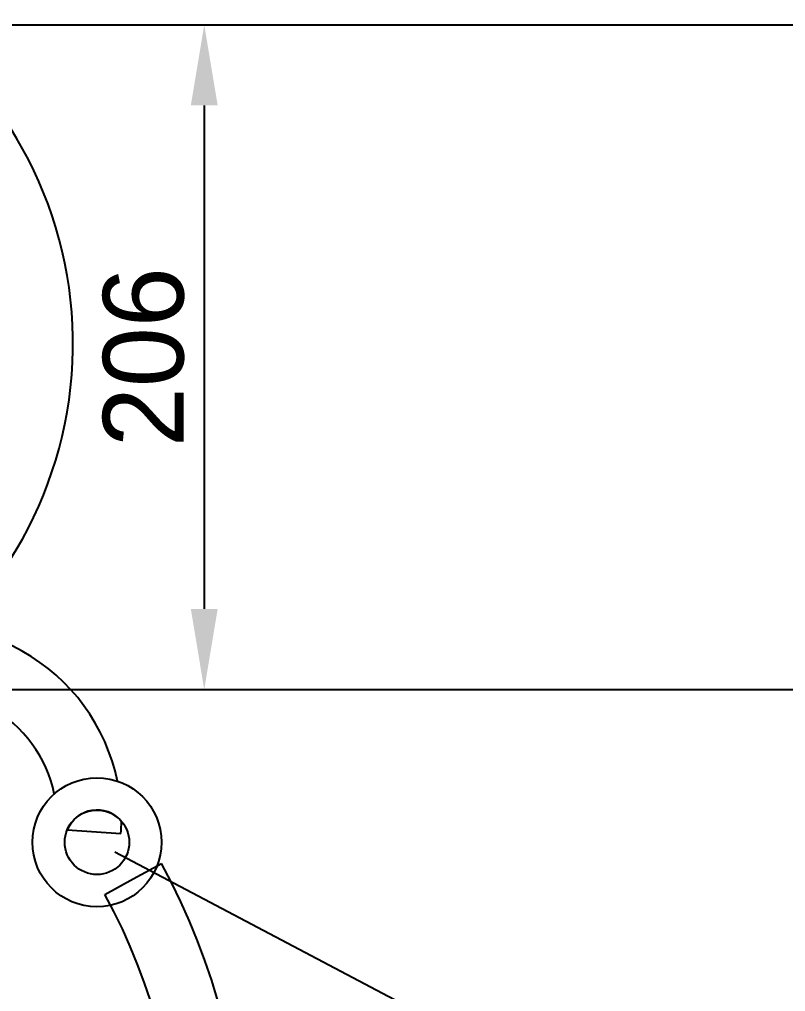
# Model space of a CAD drawing. Extents: x -588 to 2961, y -4857 to 3.
# Drawn here: x 2723.1 to 2960.9, y -2107.2 to -1805.8 of the extents above; entities that cross this region are included whole.
import ezdxf

# ---------------------------------------------------------------- set-up
doc = ezdxf.new("R2010")
doc.units = 0
doc.header["$MEASUREMENT"] = 0
doc.layers.get('0').update_dxf_attribs({"linetype": 'CONTINUOUS'})
doc.layers.get('DEFPOINTS').update_dxf_attribs({"linetype": 'CONTINUOUS'})
doc.layers.add('DIMENSION', color=5, linetype='CONTINUOUS')
doc.dimstyles.new('ISO-25', dxfattribs={"dimtxt": 2.5, "dimasz": 2.5, "dimexe": 1.25, "dimexo": 0.625, "dimtad": 1, "dimdec": 4, "dimrnd": 1, "dimdsep": 46, "dimtxsty": 'STANDARD', "dimcen": 2.5, "dimadec": 0, "dimazin": 0, "dimtfac": 1, "dimtdec": 4, "dimtmove": 0, "dimatfit": 3, "dimfxl": 1, "dimtolj": 1, "dimtzin": 0, "dimarcsym": 0})

# ---------------------------------------------------------------- blocks, each defined once
blk = doc.blocks.new('*D37')
at = {"layer": 'DEFPOINTS', "color": 0}
for p in [(2726.510557, -1807.406991), (2730.459916, -2013.56342), (2780.459916, -2013.56342)]:
    blk.add_point(p, dxfattribs=at)
at = {"layer": 'DIMENSION', "color": 0, "lineweight": -2}
for p, q in [((2732.760557, -1807.406991), (2792.959916, -1807.406991)), ((2780.459916, -1832.406991), (2780.459916, -1988.56342)), ((2736.709916, -2013.56342), (2792.959916, -2013.56342))]:
    blk.add_line(p, q, dxfattribs=at)
at = {"layer": 'DIMENSION', "color": 0}
for points in [[(2784.626583, -1832.406991), (2776.293249, -1832.406991), (2780.459916, -1807.406991)], [(2776.293249, -1988.56342), (2784.626583, -1988.56342), (2780.459916, -2013.56342)]]:
    blk.add_solid(points, dxfattribs=at)
at = {"layer": 'DIMENSION', "color": 0, "ltscale": 10, "insert": (2761.709916, -1910.485206), "char_height": 25, "attachment_point": 5, "rotation": 90}
blk.add_mtext('\\A1;206', dxfattribs=at)
blk = doc.blocks.new('*D43')
at = {"layer": 'DEFPOINTS', "color": 0}
for p in [(2747.176929, -2060.9054), (2587.396399, -2363.833811), (2790.023732, -2470.710227)]:
    blk.add_point(p, dxfattribs=at)
at = {"layer": 'DIMENSION', "color": 0, "lineweight": -2}
for p, q in [((2752.705075, -2063.821238), (2960.860553, -2173.613491)), ((2938.140912, -2189.894397), (2801.687082, -2448.597645)), ((2592.924545, -2366.749649), (2801.080023, -2476.541902))]:
    blk.add_line(p, q, dxfattribs=at)
at = {"layer": 'DIMENSION', "color": 0}
for points in [[(2941.826343, -2191.838289), (2934.455482, -2187.950506), (2949.804262, -2167.781816)], [(2798.001652, -2446.653753), (2805.372512, -2450.541537), (2790.023732, -2470.710227)]]:
    blk.add_solid(points, dxfattribs=at)
at = {"layer": 'DIMENSION', "color": 0, "ltscale": 10, "insert": (2853.329561, -2310.498509), "char_height": 25, "attachment_point": 5, "rotation": 62.19045531}
blk.add_mtext('\\A1;342', dxfattribs=at)

msp = doc.modelspace()

# ---------------------------------------------------------------- linework, layer by layer
at = {"color": 1}
for p, q in [((2737.956268, -2057.035077), (2754.616413, -2058.182497)), ((2737.956268, -2057.035077), (2754.616413, -2058.182497)), ((2758.430508, -2072.286511), (2767.208528, -2067.499584)), ((2749.652488, -2077.073438), (2758.430508, -2072.286511))]:
    msp.add_line(p, q, dxfattribs=at)
for radius in [20, 10]:
    msp.add_circle((2747.176929, -2060.9054), radius, dxfattribs=at)
for centre, radius, start, end in [((2614.71019, -1906.307502), 125, 301.150445, 53.555762), ((2694.762523, -2054.060231), 60, 11.656808, 110.060138), ((2694.762523, -2054.060231), 40, 11.739074, 110.060138), ((2747.176929, -2060.9054), 10, 40.719782, 157.23003), ((2747.176929, -2060.9054), 10, 40.719782, 157.230021), ((2694.762523, -2054.060231), 60, 356.060138, 359.692895), ((2582.842281, -2168.040229), 210, 274.605008, 28.605008), ((2582.842281, -2168.040229), 190, 274.605008, 28.605008)]:
    msp.add_arc(centre, radius, start, end, dxfattribs=at)
at = {"layer": 'DIMENSION'}
for p in [(2569.029516, -1807.406991), (2559.896399, -2013.56342)]:
    msp.add_xline(p, (1, 0), dxfattribs=at)

# ---------------------------------------------------------------- dimensions: what is measured, and where the dimension line sits
for base, p1, p2, angle, picture, middle in [((2780.459916, -2013.56342), (2726.510557, -1807.406991), (2730.459916, -2013.56342), 90, '*D37', (2761.709916, -1910.485206)), ((2790.023732, -2470.710227), (2747.176929, -2060.9054), (2587.396399, -2363.833811), 242.190455, '*D43', (2853.329561, -2310.498509))]:
    dim = msp.add_linear_dim(base=base, p1=p1, p2=p2, angle=angle, dimstyle='ISO-25', override={"dimscale": 10, "dimlfac": 1, "dimtxsty": 'STANDARD', "dimsah": 1, "dimtolj": 1}, dxfattribs=at)
    dim.commit()
    dim.dimension.update_dxf_attribs({"geometry": picture, "text_midpoint": middle})

doc.saveas('drawing.dxf')
